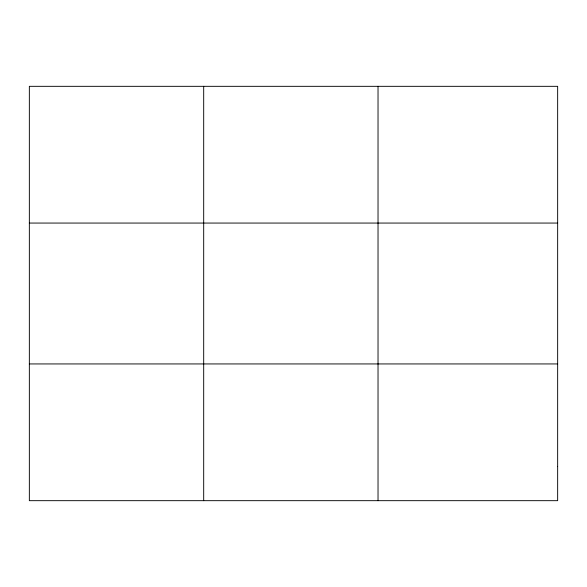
<?xml version="1.0" encoding="UTF-8"?>
<svg xmlns="http://www.w3.org/2000/svg" width="587" height="587" viewBox="0 0 587 587"><rect width="100%" height="100%" fill="white"/><g stroke="black" fill="none" stroke-linecap="round" stroke-linejoin="round"><path stroke-width="0.88" d="M203.689 86.326L203.689 500.674M378.028 86.326L378.028 500.674M29.35 223.06L557.65 223.06M29.35 363.94L557.65 363.94M557.65 466.489L557.65 500.674L29.35 500.674L29.35 86.326L557.65 86.326L557.65 466.489"/></g></svg>
